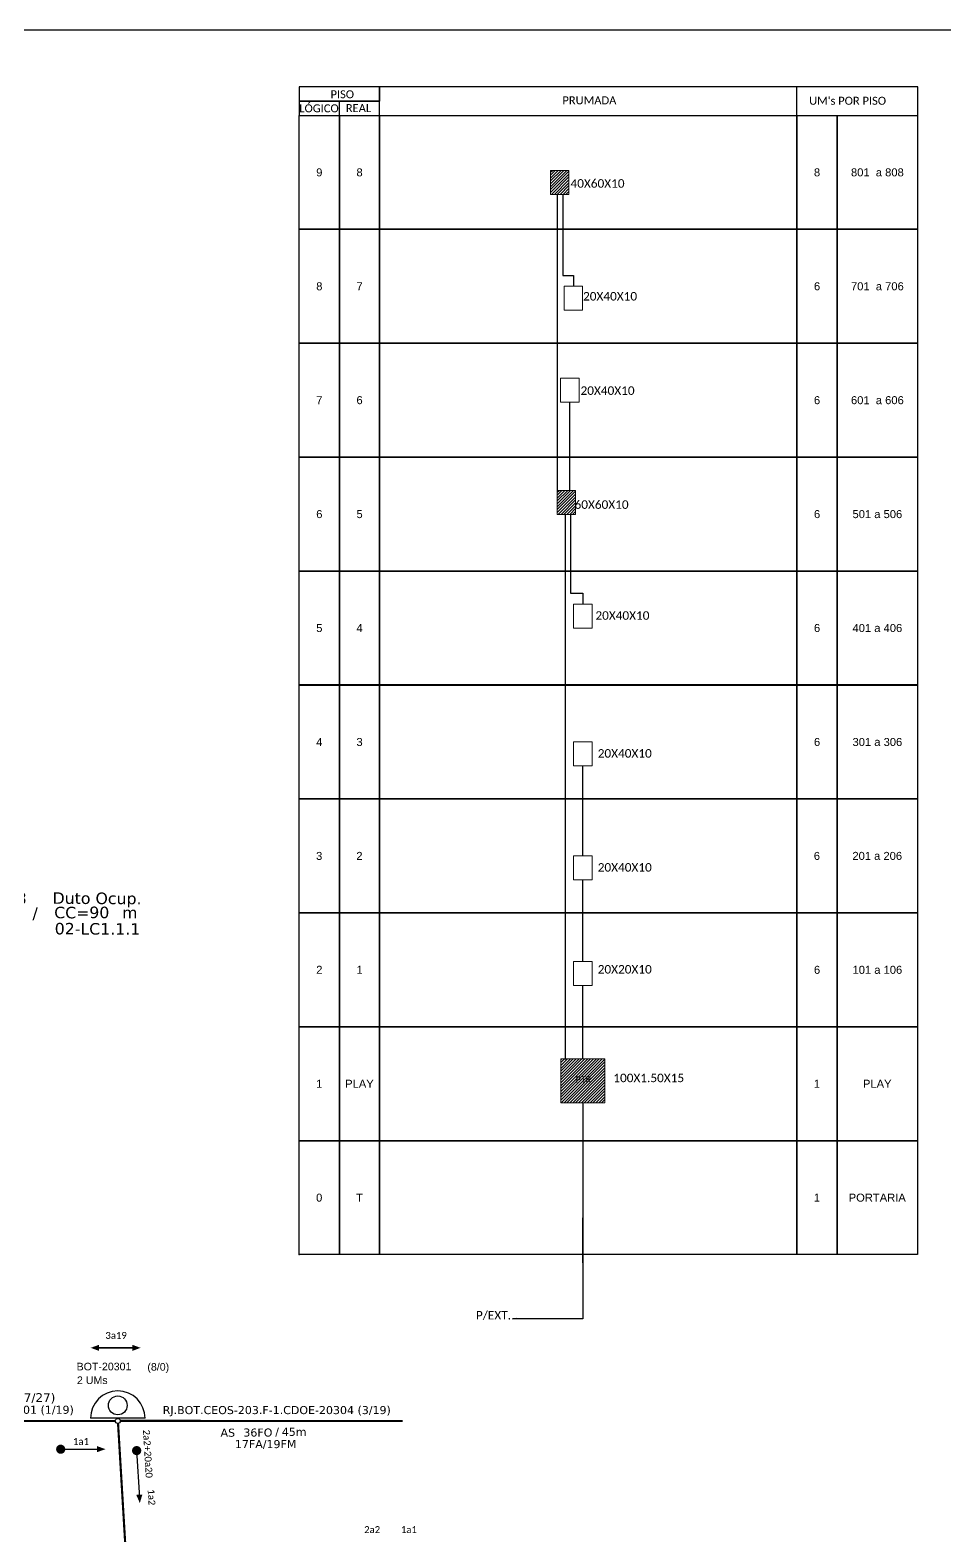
# Model space of a CAD drawing. Header units: metres. Extents: x -0.5 to 58.6, y -0.5 to 41.2.
# Drawn here: x 24.25 to 38.45, y 17.83 to 41.2 of the extents above; entities that cross this region are included whole.
import ezdxf
from ezdxf.enums import TextEntityAlignment as Align

# ---------------------------------------------------------------- set-up
doc = ezdxf.new("R2010")
doc.units = ezdxf.units.M
for name, color, linetype, lineweight in [("20.0-LEGENDA DOS CDO'S", 1, 'Continuous', 0), ('20.1-CDO_INTERIOR', 1, 'Continuous', 0), ('20.2-CDO_POSTE', 1, 'Continuous', 5), ('40.1-ETIQUETAS', 1, 'Continuous', 20)]:
    doc.layers.add(name, color=color, linetype=linetype, lineweight=lineweight)
for name, color, linetype in [('CAP a instalar', 1, 'Continuous'), ('CD a instalar', 1, 'Continuous'), ('label_cabos', 7, 'Continuous'), ('SETA', 7, 'Continuous'), ('texto', 255, 'Continuous')]:
    doc.layers.add(name, color=color, linetype=linetype)
doc.styles.add('ARIAL', font='arial.ttf')
doc.styles.add('siredit', font='verdana.ttf')
doc.styles.get("Standard").update_dxf_attribs({"font": 'arial.ttf'})
doc.styles.add('WMF-Calibri0', font='CALIBRI.TTF')
doc.linetypes.add('FENCELINE1', pattern='A,0.25,-0.1,[133,ltypeshp.shx,S=0.1,R=0,X=-0.1,Y=0],-0.1,1', length=1.45)
pattern_1 = [(45, (19.50302, 19.165325), (-0.02245064, 0.02245064), [])]

# ---------------------------------------------------------------- blocks, each defined once
blk = doc.blocks.new('ANDAR_MAIOR')
for points in [[(0, 32.74), (11.57, 32.74), (11.57, 0), (0, 0)], [(11.57, 32.74), (23.15, 32.74), (23.15, 0), (11.57, 0)], [(23.15, 32.74), (143.15, 32.74), (143.15, 0), (23.15, 0)], [(143.15, 32.74), (154.72, 32.74), (154.72, 0), (143.15, 0)], [(154.72, 32.74), (177.86, 32.74), (177.86, 0), (154.72, 0)]]:
    blk.add_lwpolyline(points, close=True)
blk.add_point((0, 0))
at = {"style": 'ARIAL', "flags": 4}
for tag, p in [('LOGICO', (5.79, 16.37)), ('REAL', (17.36, 16.37)), ("UC'S POR PISO", (148.93, 16.37)), ('N°DOS_APS', (166.29, 16.37))]:
    blk.add_attdef(tag, text='', height=2.3, dxfattribs=at).set_placement(p, align=Align.MIDDLE_CENTER)
blk = doc.blocks.new('A$C4360606C')
at = {"color": 0}
for points in [[(0, 4.11), (23.15, 4.11), (23.15, 8.22), (0, 8.22)], [(0, 0), (23.15, 0), (23.15, 4.11), (0, 4.11)]]:
    blk.add_lwpolyline(points, close=True, dxfattribs=at)
for points in [[(23.15, 0), (177.9, 0), (177.9, 8.22), (23.15, 8.22), (23.15, 8.22), (23.15, 4.11)], [(143.15, 0), (143.15, 8.22)], [(11.57, 0), (11.57, 4.11)]]:
    blk.add_lwpolyline(points)
at = {"color": 0, "style": 'WMF-Calibri0'}
for s, p in [('     PISO', (4.96, 4.92)), ('PRUMADA', (75.71, 3.18)), ("UM's POR PISO", (146.67, 3.06)), ('  LÓGICO', (-1.58, 0.89)), ('    REAL', (10.18, 0.95))]:
    blk.add_text(s, height=2.3, dxfattribs=at).set_placement(p)
blk = doc.blocks.new('Inst CB DT OCUP CFOA-SM-AS-80-TS-24')
at = {"layer": 'label_cabos', "color": 0, "style": 'siredit'}
for tag, flags, p in [('ID_ATIVIDADE', 3, (1.31, 2.67)), ('FATOR', 1, (11.56, 2.55))]:
    blk.add_attdef(tag, text='', height=1, rotation=359.69, dxfattribs=dict(at, flags=flags)).set_placement(p, align=Align.MIDDLE_CENTER)
for tag, p in [('DESTINO_CABO', (3.13, 1.26)), ('TIPO_CABO', (13.11, 1.24)), ('TIPO_CABO', (1.76, 0)), ('CABO', (4.69, -0.05)), ('/', (7.71, -0.05)), ('LANCE', (10.91, 0)), ('UND', (15.96, 0)), ('FID', (13.15, -1.41))]:
    blk.add_attdef(tag, text='', height=1, rotation=359.69, dxfattribs=at).set_placement(p, align=Align.MIDDLE_CENTER)
blk.add_attdef('QTDE', (12.43, -0.47), '', height=1, rotation=359.69, dxfattribs=at)
blk = doc.blocks.new('ETIQUETA_RS5F')
at = {"layer": '40.1-ETIQUETAS', "color": 0, "style": 'siredit'}
blk.add_text('/', height=1.5, dxfattribs=at).set_placement((1.58, -1.95), align=Align.MIDDLE_RIGHT)
for tag, p in [('ETIQUETA_R_SECUNDARIA', (1.21, 2.1)), ('ETIQUETA_R_PRIMARIA', (1.21, 4.1)), ('F_ATIVAS/F_MORTAS', (1.14, -4.24))]:
    blk.add_attdef(tag, text='', height=1.5, dxfattribs=at).set_placement(p, align=Align.MIDDLE_CENTER)
for tag, p in [('TIPO_CABO', (-6.58, -2.12)), ('CAP_CABO', (0.4, -2.09))]:
    blk.add_attdef(tag, text='', height=1.5, dxfattribs=at).set_placement(p, align=Align.MIDDLE_RIGHT)
blk.add_attdef('METROS', text='', height=1.5, dxfattribs=at).set_placement((2.14, -1.95), align=Align.MIDDLE_LEFT)
for tag, p in [('FUSÃO_1', (0.85, -8.39)), ('FUSÃO_2', (0.85, -10.6)), ('FUSÃO_3', (0.85, -12.93)), ('FUSÃO_4', (0.85, -15.14)), ('FUSÃO_5', (0.85, -17.16))]:
    blk.add_attdef(tag, text='', height=1.5, dxfattribs=at).set_placement(p, align=Align.CENTER)
blk = doc.blocks.new('CDOE-TEXTO PADRÃO')
at = {"layer": "20.0-LEGENDA DOS CDO'S", "color": 0, "style": 'ARIAL'}
for tag, p in [('CDO_N', (0.49, 7.39)), ('SAP', (0.51, 1.67)), ('CORDOALHA', (0.5, 4.33)), ('SPLITER_1', (0.59, -0.91)), ('SPLITER_2', (0.6, -3.55)), ('(XX-XX_F)S', (0.54, -8.29)), ('(XX-XX_L)S', (0.55, -10.83)), ('UMS', (0.55, -13.15))]:
    blk.add_attdef(tag, p, '', height=1.7, rotation=0.118, dxfattribs=at)
blk.add_attdef('FIBRAS_UTILIZADAS', text='', height=1.7, rotation=0.118, dxfattribs=at).set_placement((19.77, 7.43), align=Align.CENTER)

msp = doc.modelspace()

# ---------------------------------------------------------------- hatches: boundary and pattern name
h = msp.add_hatch()
h.set_pattern_fill('ANSI31', color=1, scale=0.01, style=0)
h.set_pattern_definition(pattern_1)
h.paths.add_polyline_path([(32.614, 39.024), (32.328, 39.024), (32.328, 38.651), (32.614, 38.651)])
h = msp.add_hatch()
h.set_pattern_fill('ANSI31', color=1, scale=0.01, style=0)
h.set_pattern_definition(pattern_1)
h.paths.add_polyline_path([(32.614, 39.024), (32.328, 39.024), (32.328, 38.651), (32.614, 38.651)])
h = msp.add_hatch()
h.set_pattern_fill('ANSI31', color=1, scale=0.01, style=0)
h.set_pattern_definition([(45, (19.60562, 14.19843), (-0.02245064, 0.02245064), [])])
h.paths.add_polyline_path([(32.716, 34.057), (32.43, 34.057), (32.43, 33.684), (32.716, 33.684)])
h = msp.add_hatch()
h.set_pattern_fill('ANSI31', color=1, scale=0.01, style=0)
h.set_pattern_definition([(45, (2.985133, -1.45315), (-0.02245064, 0.02245064), [])])
h.paths.add_polyline_path([(33.171, 25.235), (32.488, 25.235), (32.488, 24.552), (33.171, 24.552)])
h.paths.add_polyline_path([(32.706, 24.839), (32.981, 24.839), (32.981, 24.989), (32.706, 24.989)], flags=24)
h.paths.add_polyline_path([(33.287, 24.837), (34.434, 24.837), (34.434, 25.038), (33.287, 25.038)], flags=9)

# ---------------------------------------------------------------- linework, layer by layer
at = {"color": 3}
msp.add_line((32.829, 22.068), (32.829, 22.764), dxfattribs=at)
at = {"color": 7}
msp.add_line((26.031, 19.655), (25.183, 19.655), dxfattribs=at)
msp.add_lwpolyline([(-0.484, -0.498), (58.554, -0.498), (58.554, 41.201), (-0.484, 41.201)], close=True, dxfattribs=at)
at = {"color": 1, "lineweight": 0}
for points in [[(32.328, 39.024), (32.614, 39.024), (32.614, 38.651), (32.328, 38.651)], [(32.328, 39.024), (32.614, 39.024), (32.614, 38.651), (32.328, 38.651)], [(32.43, 34.057), (32.716, 34.057), (32.716, 33.684), (32.43, 33.684)], [(32.488, 25.235), (33.171, 25.235), (33.171, 24.552), (32.488, 24.552)]]:
    msp.add_lwpolyline(points, close=True, dxfattribs=at)
at = {"color": 3}
for points in [[(32.436, 34.061), (32.436, 38.651)], [(32.521, 38.651), (32.521, 37.39), (32.683, 37.39), (32.683, 37.225)], [(32.627, 34.061), (32.627, 35.427)], [(32.559, 25.222), (32.559, 33.684)], [(32.638, 33.684), (32.638, 32.464), (32.829, 32.464), (32.829, 32.293)], [(32.829, 28.943), (32.829, 29.78)], [(32.829, 28.384), (32.829, 29.579)], [(32.829, 26.745), (32.829, 28.012)], [(32.829, 25.235), (32.829, 26.372)], [(32.829, 24.552), (32.829, 21.197), (31.738, 21.197)], [(32.829, 22.068), (32.829, 21.575)], [(31.738, 21.197), (31.792, 21.21)]]:
    msp.add_lwpolyline(points, dxfattribs=at)
at = {"color": 0, "lineweight": 0}
for points in [[(32.54, 37.225), (32.826, 37.225), (32.826, 36.853), (32.54, 36.853)], [(32.484, 35.8), (32.77, 35.8), (32.77, 35.427), (32.484, 35.427)], [(32.686, 32.293), (32.972, 32.293), (32.972, 31.921), (32.686, 31.921)], [(32.686, 30.152), (32.972, 30.152), (32.972, 29.78), (32.686, 29.78)], [(32.686, 28.384), (32.972, 28.384), (32.972, 28.012), (32.686, 28.012)], [(32.686, 26.745), (32.972, 26.745), (32.972, 26.372), (32.686, 26.372)]]:
    msp.add_lwpolyline(points, close=True, dxfattribs=at)
at = {"const_width": 0.0713}
for points in [[(24.685, 19.175, 1), (24.756, 19.175, 1)], [(25.898, 19.189, 1), (25.902, 19.118, 1)]]:
    msp.add_lwpolyline(points, format="xyb", close=True, dxfattribs=at)
at = {"color": 7}
for centre, radius in [((25.607, 19.856), 0.146), ((25.607, 19.615), 0.0392)]:
    msp.add_circle(centre, radius, dxfattribs=at)
msp.add_arc((25.607, 19.655), 0.424, 0, 180, dxfattribs=at)
at = {"layer": 'CAP a instalar', "color": 7, "linetype": 'FENCELINE1', "ltscale": 5, "const_width": 0.0333}
for points in [[(25.647, 19.615), (29.949, 19.614)], [(21.294, 19.614), (25.568, 19.612)], [(29.949, 19.614), (30.033, 19.614)]]:
    msp.add_lwpolyline(points, dxfattribs=at)
at = {"layer": 'CD a instalar', "color": 7, "const_width": 0.0333}
msp.add_lwpolyline([(25.611, 19.576), (25.793, 16.529)], dxfattribs=at)
at = {"layer": 'SETA'}
for points in [[(25.268, 20.748), (25.881, 20.748)], [(25.881, 20.748), (25.268, 20.748)], [(24.72, 19.175), (25.333, 19.175)], [(25.9, 19.154), (25.943, 18.421)]]:
    msp.add_lwpolyline(points, dxfattribs=at)
for points in [[(25.317, 20.796), (25.186, 20.749), (25.317, 20.701)], [(25.832, 20.796), (25.962, 20.749), (25.832, 20.701)], [(25.284, 19.224), (25.415, 19.176), (25.284, 19.129)], [(25.989, 18.472), (25.949, 18.339), (25.894, 18.467)]]:
    msp.add_solid(points, dxfattribs=at)

# ---------------------------------------------------------------- block references
at = {"xscale": 0.054, "yscale": 0.054, "zscale": 0.054}
msp.add_blockref('A$C4360606C', (28.424, 39.877), dxfattribs=at)
ref = msp.add_blockref('ANDAR_MAIOR', (28.424, 38.109), dxfattribs=dict(xscale=0.054, yscale=0.054, zscale=0.054))
ref.add_attrib('LOGICO', '9', dxfattribs={"height": 0.124, "style": 'ARIAL'}).set_placement((28.737, 38.993), align=Align.MIDDLE_CENTER)
ref.add_attrib('REAL', '8', dxfattribs={"height": 0.124, "style": 'ARIAL'}).set_placement((29.362, 38.993), align=Align.MIDDLE_CENTER)
ref.add_attrib("UC'S POR PISO", '8', dxfattribs={"height": 0.124, "style": 'ARIAL'}).set_placement((36.467, 38.993), align=Align.MIDDLE_CENTER)
ref.add_attrib('N°DAS_UCS', '801  a 808', dxfattribs={"height": 0.1242, "style": 'ARIAL'}).set_placement((37.404, 38.993), align=Align.MIDDLE_CENTER)
ref = msp.add_blockref('ANDAR_MAIOR', (28.424, 36.341), dxfattribs=dict(xscale=0.054, yscale=0.054, zscale=0.054))
ref.add_attrib('LOGICO', '8', dxfattribs={"height": 0.124, "style": 'ARIAL'}).set_placement((28.737, 37.225), align=Align.MIDDLE_CENTER)
ref.add_attrib('REAL', '7', dxfattribs={"height": 0.124, "style": 'ARIAL'}).set_placement((29.362, 37.225), align=Align.MIDDLE_CENTER)
ref.add_attrib("UC'S POR PISO", '6', dxfattribs={"height": 0.124, "style": 'ARIAL'}).set_placement((36.467, 37.225), align=Align.MIDDLE_CENTER)
ref.add_attrib('N°DAS_UCS', '701  a 706', dxfattribs={"height": 0.1242, "style": 'ARIAL'}).set_placement((37.404, 37.225), align=Align.MIDDLE_CENTER)
ref = msp.add_blockref('ANDAR_MAIOR', (28.424, 34.573), dxfattribs=dict(xscale=0.054, yscale=0.054, zscale=0.054))
ref.add_attrib('LOGICO', '7', dxfattribs={"height": 0.124, "style": 'ARIAL'}).set_placement((28.737, 35.457), align=Align.MIDDLE_CENTER)
ref.add_attrib('REAL', '6', dxfattribs={"height": 0.124, "style": 'ARIAL'}).set_placement((29.362, 35.457), align=Align.MIDDLE_CENTER)
ref.add_attrib("UC'S POR PISO", '6', dxfattribs={"height": 0.124, "style": 'ARIAL'}).set_placement((36.467, 35.457), align=Align.MIDDLE_CENTER)
ref.add_attrib('N°DAS_UCS', '601  a 606', dxfattribs={"height": 0.1242, "style": 'ARIAL'}).set_placement((37.404, 35.457), align=Align.MIDDLE_CENTER)
ref = msp.add_blockref('ANDAR_MAIOR', (28.424, 32.805), dxfattribs=dict(xscale=0.054, yscale=0.054, zscale=0.054))
ref.add_attrib('LOGICO', '6', dxfattribs={"height": 0.124, "style": 'ARIAL'}).set_placement((28.737, 33.689), align=Align.MIDDLE_CENTER)
ref.add_attrib('REAL', '5', dxfattribs={"height": 0.124, "style": 'ARIAL'}).set_placement((29.362, 33.689), align=Align.MIDDLE_CENTER)
ref.add_attrib("UC'S POR PISO", '6', dxfattribs={"height": 0.124, "style": 'ARIAL'}).set_placement((36.467, 33.689), align=Align.MIDDLE_CENTER)
ref.add_attrib('N°DAS_UCS', '501 a 506', dxfattribs={"height": 0.1242, "style": 'ARIAL'}).set_placement((37.404, 33.689), align=Align.MIDDLE_CENTER)
ref = msp.add_blockref('ANDAR_MAIOR', (28.424, 31.037), dxfattribs=dict(xscale=0.054, yscale=0.054, zscale=0.054))
ref.add_attrib('LOGICO', '5', dxfattribs={"height": 0.124, "style": 'ARIAL'}).set_placement((28.737, 31.921), align=Align.MIDDLE_CENTER)
ref.add_attrib('REAL', '4', dxfattribs={"height": 0.124, "style": 'ARIAL'}).set_placement((29.362, 31.921), align=Align.MIDDLE_CENTER)
ref.add_attrib("UC'S POR PISO", '6', dxfattribs={"height": 0.124, "style": 'ARIAL'}).set_placement((36.467, 31.921), align=Align.MIDDLE_CENTER)
ref.add_attrib('N°DAS_UCS', '401 a 406', dxfattribs={"height": 0.1242, "style": 'ARIAL'}).set_placement((37.404, 31.921), align=Align.MIDDLE_CENTER)
ref = msp.add_blockref('ANDAR_MAIOR', (28.424, 29.268), dxfattribs=dict(xscale=0.054, yscale=0.054, zscale=0.054))
ref.add_attrib('LOGICO', '4', dxfattribs={"height": 0.124, "style": 'ARIAL'}).set_placement((28.737, 30.152), align=Align.MIDDLE_CENTER)
ref.add_attrib('REAL', '3', dxfattribs={"height": 0.124, "style": 'ARIAL'}).set_placement((29.362, 30.152), align=Align.MIDDLE_CENTER)
ref.add_attrib("UC'S POR PISO", '6', dxfattribs={"height": 0.124, "style": 'ARIAL'}).set_placement((36.467, 30.152), align=Align.MIDDLE_CENTER)
ref.add_attrib('N°DAS_UCS', '301 a 306', dxfattribs={"height": 0.1242, "style": 'ARIAL'}).set_placement((37.404, 30.152), align=Align.MIDDLE_CENTER)
ref = msp.add_blockref('ANDAR_MAIOR', (28.423, 27.5), dxfattribs=dict(xscale=0.054, yscale=0.054, zscale=0.054))
ref.add_attrib('LOGICO', '3', dxfattribs={"height": 0.124, "style": 'ARIAL'}).set_placement((28.735, 28.384), align=Align.MIDDLE_CENTER)
ref.add_attrib('REAL', '2', dxfattribs={"height": 0.124, "style": 'ARIAL'}).set_placement((29.36, 28.384), align=Align.MIDDLE_CENTER)
ref.add_attrib("UC'S POR PISO", '6', dxfattribs={"height": 0.124, "style": 'ARIAL'}).set_placement((36.465, 28.384), align=Align.MIDDLE_CENTER)
ref.add_attrib('N°DAS_UCS', '201 a 206', dxfattribs={"height": 0.1242, "style": 'ARIAL'}).set_placement((37.402, 28.384), align=Align.MIDDLE_CENTER)
ref = msp.add_blockref('ANDAR_MAIOR', (28.424, 25.732), dxfattribs=dict(xscale=0.054, yscale=0.054, zscale=0.054))
ref.add_attrib('LOGICO', '2', dxfattribs={"height": 0.124, "style": 'ARIAL'}).set_placement((28.737, 26.616), align=Align.MIDDLE_CENTER)
ref.add_attrib('REAL', '1', dxfattribs={"height": 0.124, "style": 'ARIAL'}).set_placement((29.362, 26.616), align=Align.MIDDLE_CENTER)
ref.add_attrib("UC'S POR PISO", '6', dxfattribs={"height": 0.124, "style": 'ARIAL'}).set_placement((36.467, 26.616), align=Align.MIDDLE_CENTER)
ref.add_attrib('N°DAS_UCS', '101 a 106', dxfattribs={"height": 0.1242, "style": 'ARIAL'}).set_placement((37.404, 26.616), align=Align.MIDDLE_CENTER)
ref = msp.add_blockref('ANDAR_MAIOR', (28.423, 23.964), dxfattribs=dict(xscale=0.054, yscale=0.054, zscale=0.054))
ref.add_attrib('LOGICO', '1', dxfattribs={"height": 0.124, "style": 'ARIAL'}).set_placement((28.735, 24.848), align=Align.MIDDLE_CENTER)
ref.add_attrib('REAL', 'PLAY', dxfattribs={"height": 0.1242, "style": 'ARIAL'}).set_placement((29.36, 24.848), align=Align.MIDDLE_CENTER)
ref.add_attrib("UC'S POR PISO", '1', dxfattribs={"height": 0.124, "style": 'ARIAL'}).set_placement((36.465, 24.848), align=Align.MIDDLE_CENTER)
ref.add_attrib('N°DAS_UCS', 'PLAY', dxfattribs={"height": 0.1242, "style": 'ARIAL'}).set_placement((37.402, 24.848), align=Align.MIDDLE_CENTER)
ref = msp.add_blockref('ANDAR_MAIOR', (28.423, 22.196), dxfattribs=dict(xscale=0.054, yscale=0.054, zscale=0.054))
ref.add_attrib('LOGICO', '0', dxfattribs={"height": 0.124, "style": 'ARIAL'}).set_placement((28.735, 23.08), align=Align.MIDDLE_CENTER)
ref.add_attrib('REAL', 'T', dxfattribs={"height": 0.124, "style": 'ARIAL'}).set_placement((29.36, 23.08), align=Align.MIDDLE_CENTER)
ref.add_attrib("UC'S POR PISO", '1', dxfattribs={"height": 0.124, "style": 'ARIAL'}).set_placement((36.465, 23.08), align=Align.MIDDLE_CENTER)
ref.add_attrib('N°DAS_UCS', 'PORTARIA', dxfattribs={"height": 0.1242, "style": 'ARIAL'}).set_placement((37.402, 23.08), align=Align.MIDDLE_CENTER)
at = {"layer": '20.2-CDO_POSTE', "color": 7}
ref = msp.add_blockref('CDOE-TEXTO PADRÃO', (25.474, 19.611), dxfattribs=dict(at, xscale=0.06928416020393373, yscale=0.06928416020393373, zscale=0.06928416020393373))
ref.add_attrib('CDO_N', 'BOT-20301', (24.968, 20.399), dxfattribs={"layer": "20.0-LEGENDA DOS CDO'S", "color": 0, "height": 0.1178, "rotation": 0.118, "style": 'ARIAL'})
ref.add_attrib('CORDOALHA', '2 UMs', (24.973, 20.187), dxfattribs={"layer": '20.1-CDO_INTERIOR', "color": 0, "height": 0.1178, "rotation": 0.118, "style": 'ARIAL'})
ref.add_attrib('FIBRAS_UTILIZADAS', '       (8/0)', dxfattribs={"layer": "20.0-LEGENDA DOS CDO'S", "color": 0, "height": 0.11777, "rotation": 0.118, "style": 'ARIAL'}).set_placement((26.076, 20.394), align=Align.CENTER)
at = {"layer": '40.1-ETIQUETAS', "color": 7}
ref = msp.add_blockref('ETIQUETA_RS5F', (23.055, 19.613), dxfattribs=dict(at, xscale=0.08313839999999999, yscale=0.08313839999999999, zscale=0.08313839999999999))
ref.add_attrib('ETIQUETA_R_PRIMARIA', 'RJ.BOT.F-6.CDOE-20301 (27/27)', dxfattribs={"color": 0, "height": 0.13543, "style": 'siredit'}).set_placement((23.15, 19.977), align=Align.MIDDLE_CENTER)
ref.add_attrib('ETIQUETA_R_SECUNDARIA', 'RJ.BOT.CEOS-203.F-1.CDOE-20301 (1/19)', dxfattribs={"color": 0, "height": 0.12471, "style": 'siredit'}).set_placement((23.153, 19.788), align=Align.MIDDLE_CENTER)
ref.add_attrib('TIPO_CABO', 'AS', dxfattribs={"color": 0, "height": 0.1247, "style": 'siredit'}).set_placement((22.505, 19.437), align=Align.MIDDLE_RIGHT)
ref.add_attrib('CAP_CABO', '36FO', dxfattribs={"color": 0, "height": 0.1247, "style": 'siredit'}).set_placement((23.085, 19.439), align=Align.MIDDLE_RIGHT)
ref.add_attrib('METROS', '55m', dxfattribs={"color": 0, "height": 0.1247, "style": 'siredit'}).set_placement((23.23, 19.45), align=Align.MIDDLE_LEFT)
ref.add_attrib('F_ATIVAS/F_MORTAS', '20FA/16FM', dxfattribs={"color": 0, "height": 0.1247, "style": 'siredit'}).set_placement((23.147, 19.26), align=Align.MIDDLE_CENTER)
ref = msp.add_blockref('ETIQUETA_RS5F', (27.978, 19.608), dxfattribs=dict(at, xscale=0.08314099093071885, yscale=0.08314099093071885, zscale=0.08314099093071885))
ref.add_attrib('ETIQUETA_R_SECUNDARIA', 'RJ.BOT.CEOS-203.F-1.CDOE-20304 (3/19)', dxfattribs={"color": 0, "height": 0.12471, "style": 'siredit'}).set_placement((28.076, 19.783), align=Align.MIDDLE_CENTER)
ref.add_attrib('TIPO_CABO', 'AS', dxfattribs={"color": 0, "height": 0.1247, "style": 'siredit'}).set_placement((27.428, 19.432), align=Align.MIDDLE_RIGHT)
ref.add_attrib('CAP_CABO', '36FO', dxfattribs={"color": 0, "height": 0.1247, "style": 'siredit'}).set_placement((28.008, 19.434), align=Align.MIDDLE_RIGHT)
ref.add_attrib('METROS', '45m', dxfattribs={"color": 0, "height": 0.1247, "style": 'siredit'}).set_placement((28.154, 19.445), align=Align.MIDDLE_LEFT)
ref.add_attrib('F_ATIVAS/F_MORTAS', '17FA/19FM', dxfattribs={"color": 0, "height": 0.1247, "style": 'siredit'}).set_placement((27.903, 19.255), align=Align.MIDDLE_CENTER)
at = {"layer": 'label_cabos', "color": 0, "lineweight": 0}
ref = msp.add_blockref('Inst CB DT OCUP CFOA-SM-AS-80-TS-24', (22.948, 27.504), dxfattribs=dict(at, xscale=0.178308, yscale=0.178308, zscale=0.178308))
ref.add_attrib('DESTINO_CABO', 'BOT-20303', dxfattribs={"color": 0, "height": 0.1783, "rotation": 359.69, "style": 'siredit'}).set_placement((23.506, 27.729), align=Align.MIDDLE_CENTER)
ref.add_attrib('CABO', '12FO', dxfattribs={"color": 0, "height": 0.1783, "rotation": 359.69, "style": 'siredit'}).set_placement((23.783, 27.495), align=Align.MIDDLE_CENTER)
ref.add_attrib('TIPO_CABO', 'Duto Ocup.', dxfattribs={"color": 0, "height": 0.1783, "rotation": 359.69, "style": 'siredit'}).set_placement((25.285, 27.726), align=Align.MIDDLE_CENTER)
ref.add_attrib('/', '/', dxfattribs={"color": 0, "height": 0.178, "rotation": 359.69, "style": 'siredit'}).set_placement((24.323, 27.495), align=Align.MIDDLE_CENTER)
ref.add_attrib('TIPO_CABO', 'AS - ', dxfattribs={"color": 0, "height": 0.1783, "rotation": 359.69, "style": 'siredit'}).set_placement((23.262, 27.503), align=Align.MIDDLE_CENTER)
ref.add_attrib('FID', '02-LC1.1.1', dxfattribs={"color": 0, "height": 0.1783, "rotation": 359.69, "style": 'siredit'}).set_placement((25.292, 27.252), align=Align.MIDDLE_CENTER)
ref.add_attrib('LANCE', 'CC=', dxfattribs={"color": 0, "height": 0.1783, "rotation": 359.69, "style": 'siredit'}).set_placement((24.893, 27.504), align=Align.MIDDLE_CENTER)
ref.add_attrib('QTDE', '90', (25.164, 27.419), dxfattribs={"color": 0, "height": 0.1783, "rotation": 359.69, "style": 'siredit'})
ref.add_attrib('UND', 'm', dxfattribs={"color": 0, "height": 0.178, "rotation": 359.69, "style": 'siredit'}).set_placement((25.794, 27.504), align=Align.MIDDLE_CENTER)

# ---------------------------------------------------------------- texts
at = {"style": 'WMF-Calibri0'}
for s, height, p in [('40X60X10', 0.132, (32.638, 38.755)), ('20X40X10', 0.132, (32.833, 37.004)), ('20X40X10', 0.132, (32.794, 35.54)), ('60X60X10', 0.132, (32.701, 33.771)), ('20X40X10', 0.132, (33.025, 32.049)), ('20X40X10', 0.132, (33.061, 29.909)), ('20X40X10', 0.132, (33.061, 28.14)), ('20X20X10', 0.132, (33.061, 26.558)), ('PTR', 0.1001, (32.718, 24.864)), ('100X1.50X15', 0.13196, (33.303, 24.872)), ('P/EXT.', 0.132, (31.169, 21.189))]:
    msp.add_text(s, height=height, dxfattribs=at).set_placement(p)
at = {"layer": 'texto', "char_height": 0.10692, "width": 1.80757, "attachment_point": 5}
for s, insert in [('{\\fCalibri|b0|i0|c0|p34;\\C7;3a19}', (25.581, 20.941)), ('{\\fCalibri|b0|i0|c0|p34;\\C7;1a1}', (25.035, 19.296)), ('{\\fCalibri|b0|i0|c0|p34;\\C7;2a2}', (29.557, 17.927)), ('{\\fCalibri|b0|i0|c0|p34;\\C7;1a1}', (30.128, 17.927))]:
    msp.add_mtext(s, dxfattribs=dict(at, insert=insert))
at = {"layer": 'texto', "char_height": 0.10692, "width": 1.80757, "attachment_point": 5, "rotation": 273.3428}
for s, insert in [('{\\fCalibri|b0|i0|c0|p34;\\C7;2a2+20a20}', (26.073, 19.104)), ('{\\fCalibri|b0|i0|c0|p34;\\C7;1a2}', (26.131, 18.429))]:
    msp.add_mtext(s, dxfattribs=dict(at, insert=insert))

doc.saveas('drawing.dxf')
